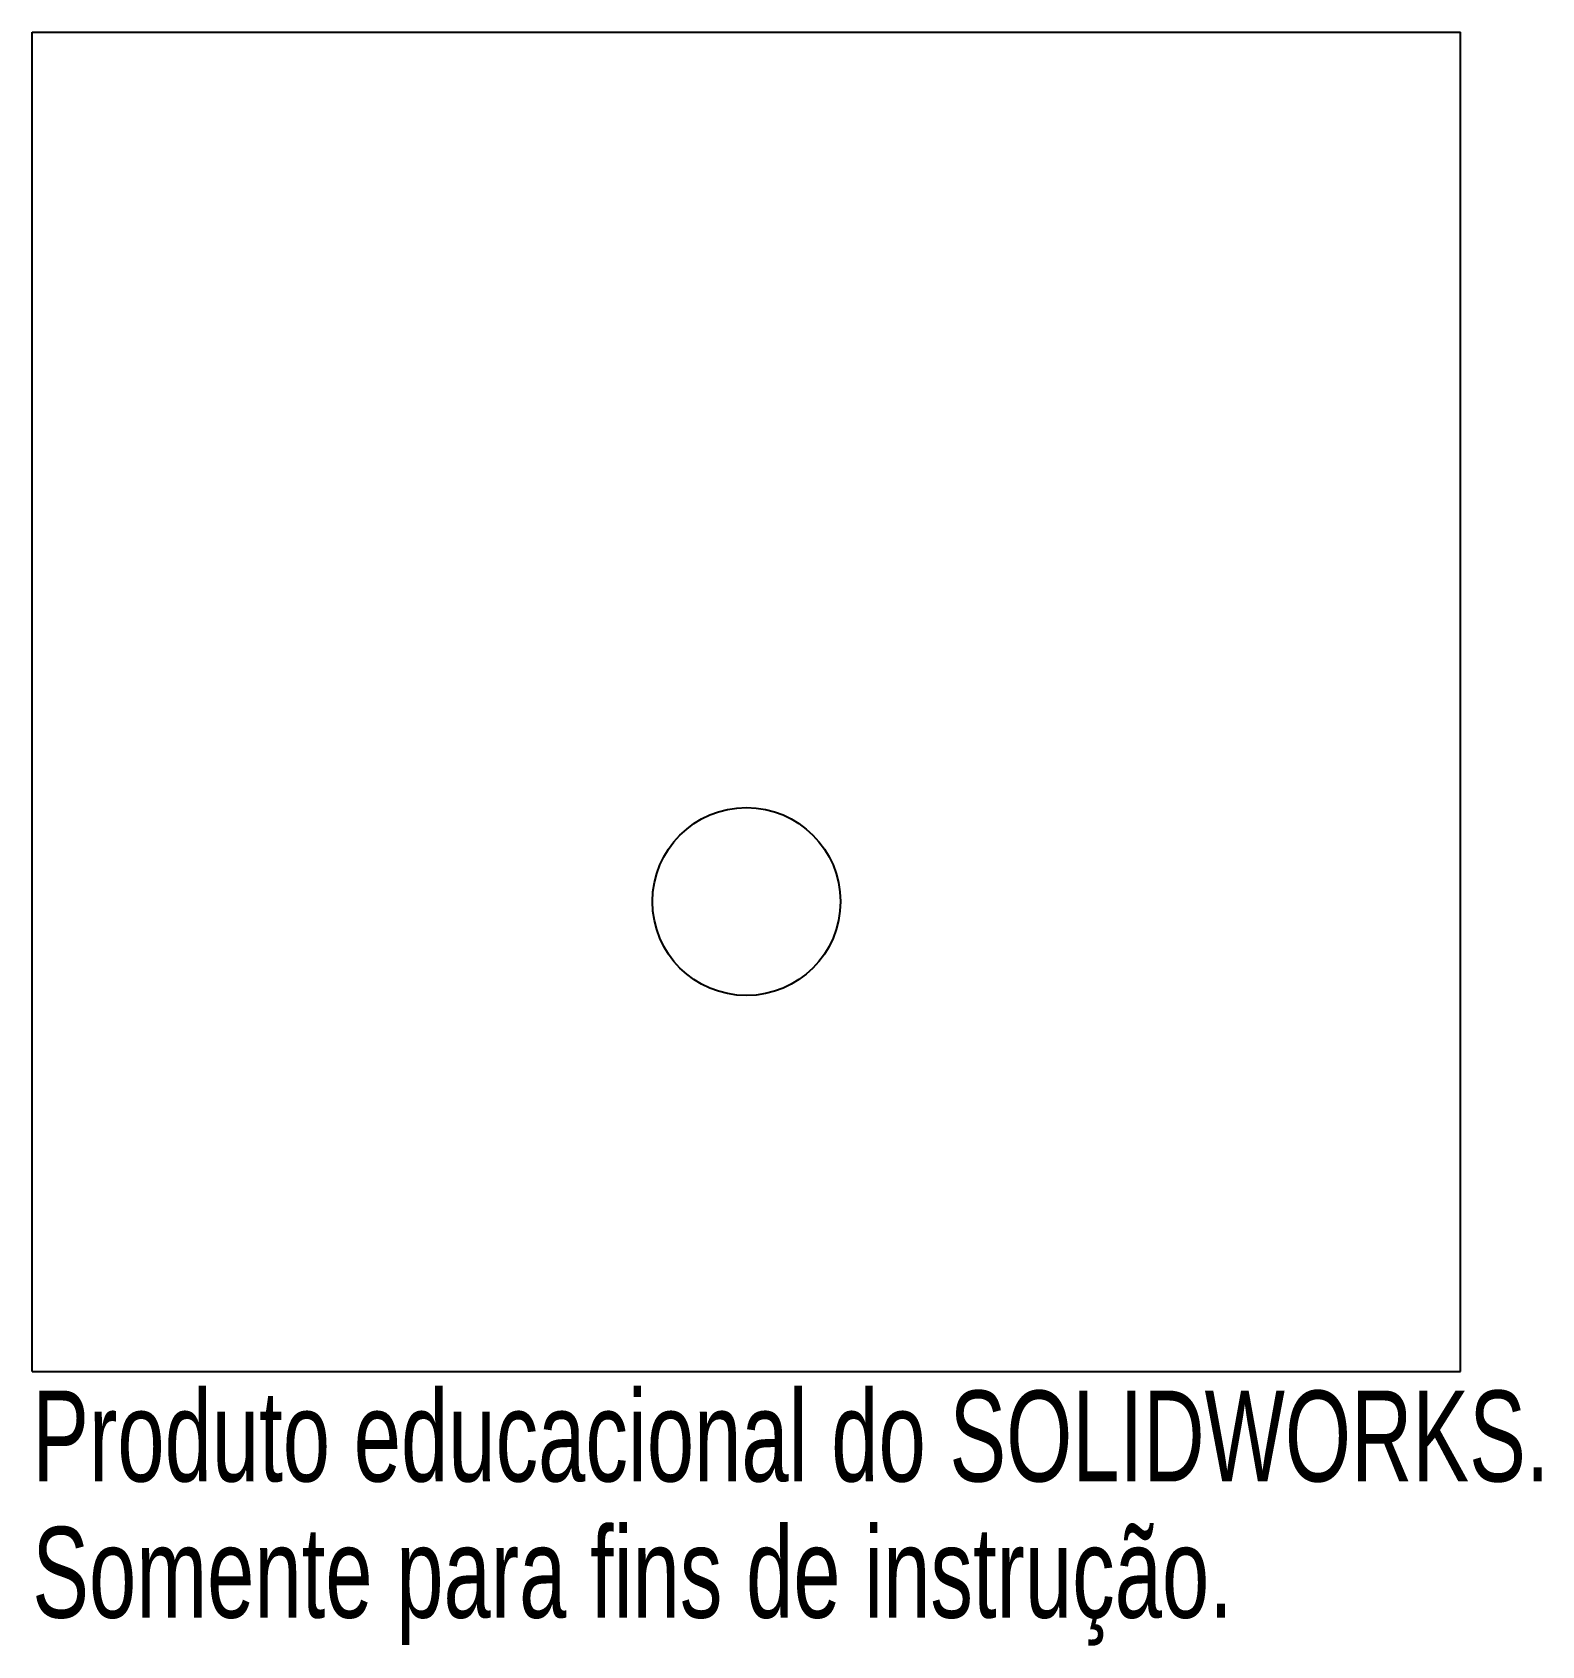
# Model space of a CAD drawing. Header units: millimetres. Extents: x -0.3 to 7.73, y -3.47 to 5.12.
import ezdxf

# ---------------------------------------------------------------- set-up
doc = ezdxf.new("R2010")
doc.units = ezdxf.units.MM
doc.styles.add('SLDTEXTSTYLE0', font='TXT', dxfattribs={"width": 0.7})

msp = doc.modelspace()

# ---------------------------------------------------------------- linework, layer by layer
at = {"color": 7, "linetype": 'Continuous', "lineweight": 25}
for p, q in [((-0.3, 5.1153), (7.3, 5.1153)), ((-0.3, -2.0096), (-0.3, 5.1153)), ((7.3, -2.0096), (7.3, 5.1153)), ((-0.3, -2.0096), (7.3, -2.0096))]:
    msp.add_line(p, q, dxfattribs=at)
msp.add_circle((3.5, 0.4904), 0.5, dxfattribs=at)

# ---------------------------------------------------------------- texts
at = {"color": 7, "linetype": 'Continuous', "char_height": 0.483362, "attachment_point": 1, "style": 'SLDTEXTSTYLE0'}
for s, insert in [('Produto educacional do SOLIDWORKS.', (-0.3, -2.1116)), ('Somente para fins de instrução.', (-0.3, -2.8366))]:
    msp.add_mtext(s, dxfattribs=dict(at, insert=insert))

doc.saveas('drawing.dxf')
